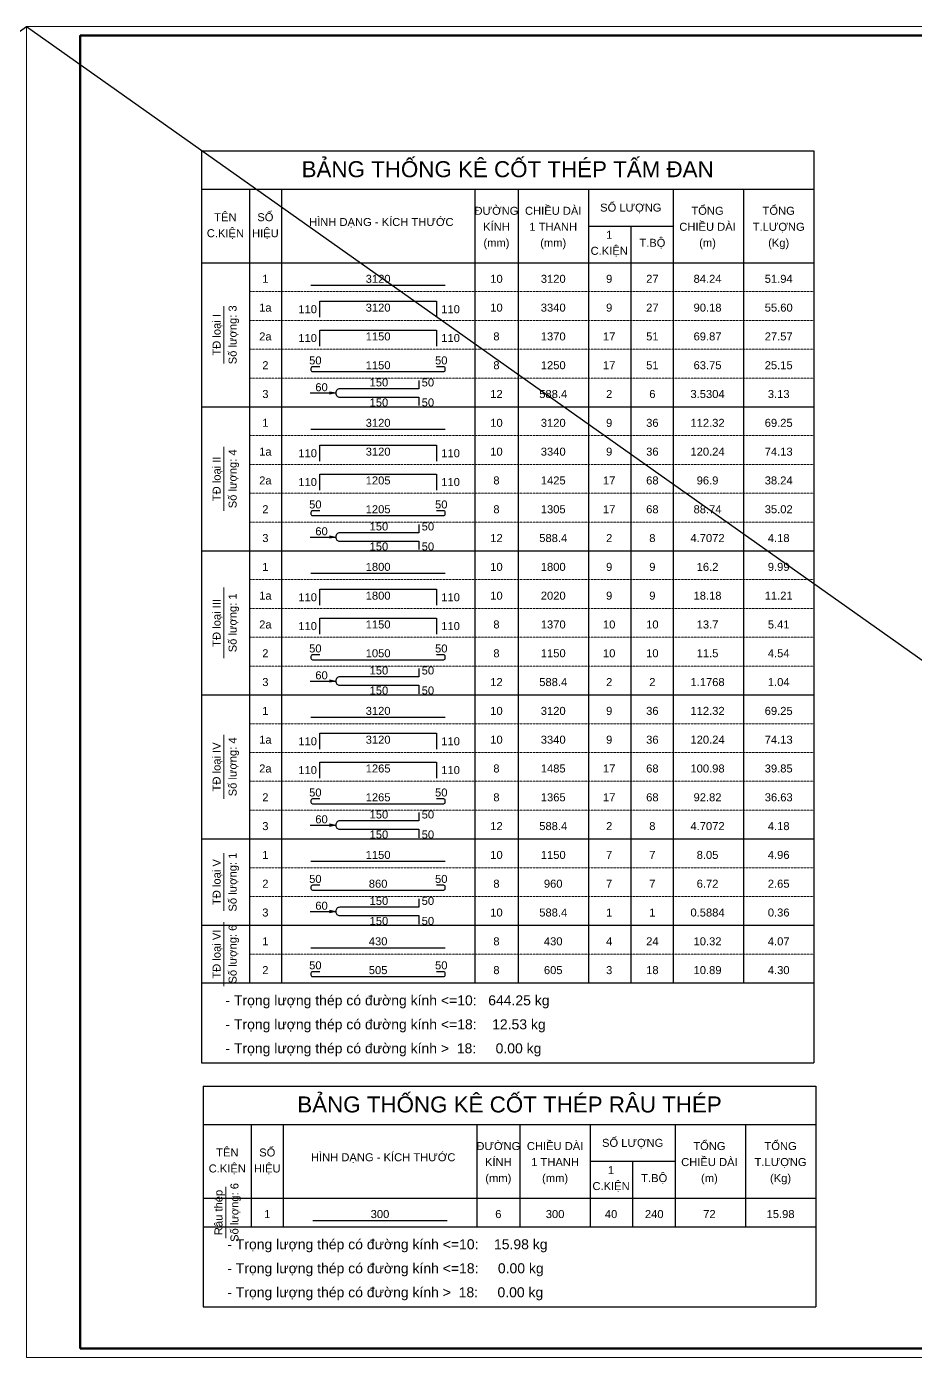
# Model space of a CAD drawing. Header units: millimetres. Extents: x -182770 to 489476, y -561170 to -280028.
# Drawn here: x 380276 to 394171, y -533379 to -512589 of the extents above; entities that cross this region are included whole.
import ezdxf
from ezdxf.enums import TextEntityAlignment as Align

# ---------------------------------------------------------------- set-up
doc = ezdxf.new("R2010")
doc.units = ezdxf.units.MM
doc.header["$MEASUREMENT"] = 0
doc.linetypes.add('HIDDEN', pattern=[0.375, 0.25, -0.125])
doc.layers.get('Defpoints').update_dxf_attribs({"color": 1})
doc.layers.add('KCS_Plotter', color=11, linetype='Continuous', plot=False)
for name, color, linetype, lineweight in [('Khungten_LCDI', 7, 'Continuous', 5), ('LC MANH DUT', 35, 'HIDDEN', 5), ('LC Net dam 1', 30, 'Continuous', 30), ('LC Net thay', 63, 'Continuous', 25), ('LC Text1', 3, 'Continuous', 20)]:
    doc.layers.add(name, color=color, linetype=linetype, lineweight=lineweight)
doc.styles.add('Hoa', font='micross.ttf')
doc.styles.add('Khungten', font='VHAVAN.TTF', dxfattribs={"width": 0.9, "height": 5000})
doc.styles.add('LC 1', font='VHAVANB.TTF')
doc.styles.add('Thuong', font='micross.ttf')
doc.styles.add('Title', font='VHBLACK.TTF', dxfattribs={"width": 0.8})

# ---------------------------------------------------------------- blocks, each defined once
blk = doc.blocks.new('lcdi fix')
at = {"layer": 'Defpoints', "lineweight": 0}
blk.add_lwpolyline([(-1200, -14850), (-1200, 14850), (40800, 14850), (40800, -14850)], close=True, dxfattribs=at)
at = {"layer": 'Khungten_LCDI', "color": 5, "lineweight": 60}
blk.add_lwpolyline([(0, -14650), (0, 14650), (40600, 14650), (40600, -14650)], close=True, dxfattribs=at)
at = {"color": 7, "style": 'Khungten', "width": 0.8}
for tag, p in [('REVISION', (39499, -10746)), ('NGAYHT', (39546, -11609))]:
    blk.add_attdef(tag, text='', height=200, dxfattribs=at).set_placement(p, align=Align.CENTER)
at = {"layer": 'LC Text1', "color": 3, "style": 'LC 1', "width": 1.834006}
for tag, p, p2 in [('TENBANVE1', (36913, -8886), (40339, -8886)), ('TENBANVE2', (36913, -9562), (40339, -9562))]:
    blk.add_attdef(tag, text='', height=250, dxfattribs=at).set_placement(p, p2, align=Align.FIT)
at = {"layer": 'LC Text1', "style": 'Title', "width": 0.7}
blk.add_attdef('SOBANVE', text='', height=250, dxfattribs=at).set_placement((39562, -13896), align=Align.CENTER)

msp = doc.modelspace()

# ---------------------------------------------------------------- linework, layer by layer
at = {"layer": 'KCS_Plotter', "ltscale": 250}
for p, q in [((350876.1, -533378.8), (380276.1, -512588.8)), ((380276.1, -512588.8), (409676.1, -533378.8))]:
    msp.add_line(p, q, dxfattribs=at)
at = {"layer": 'LC MANH DUT'}
for p, q in [((383759.2, -516728.7), (392584.2, -516728.7)), ((383759.2, -517178.7), (392584.2, -517178.7)), ((383759.2, -517628.7), (392584.2, -517628.7)), ((383759.2, -518078.7), (392584.2, -518078.7)), ((383759.2, -518528.7), (392584.2, -518528.7)), ((383759.2, -518978.7), (392584.2, -518978.7)), ((383759.2, -519428.7), (392584.2, -519428.7)), ((383759.2, -519878.7), (392584.2, -519878.7)), ((383759.2, -520328.7), (392584.2, -520328.7)), ((383759.2, -520778.7), (392584.2, -520778.7)), ((383759.2, -521228.7), (392584.2, -521228.7)), ((383759.2, -521678.7), (392584.2, -521678.7)), ((383759.2, -522128.7), (392584.2, -522128.7)), ((383759.2, -522578.7), (392584.2, -522578.7)), ((383759.2, -523028.7), (392584.2, -523028.7)), ((383759.2, -523478.7), (392584.2, -523478.7)), ((383759.2, -523928.7), (392584.2, -523928.7)), ((383759.2, -524378.7), (392584.2, -524378.7)), ((383759.2, -524828.7), (392584.2, -524828.7)), ((383759.2, -525278.7), (392584.2, -525278.7)), ((383759.2, -525728.7), (392584.2, -525728.7)), ((383759.2, -526178.7), (392584.2, -526178.7)), ((383759.2, -526628.7), (392584.2, -526628.7)), ((383759.2, -527078.7), (392584.2, -527078.7)), ((383759.2, -527528.7), (392584.2, -527528.7)), ((383788.6, -531339.8), (392613.6, -531339.8))]:
    msp.add_line(p, q, dxfattribs=at)
at = {"layer": 'LC Net dam 1'}
for points in [[(384721.7, -516628.7), (386821.7, -516628.7)], [(384859.2, -517128.7), (384859.2, -516878.7), (386684.2, -516878.7), (386684.2, -517128.7)], [(384859.2, -517578.7), (384859.2, -517328.7), (386684.2, -517328.7), (386684.2, -517578.7)], [(385009.2, -518292.5), (385109.2, -518312.5), (385009.2, -518332.5)], [(384709.2, -518312.5), (385109.2, -518312.5)], [(384721.7, -518878.7), (386821.7, -518878.7)], [(384859.2, -519378.7), (384859.2, -519128.7), (386684.2, -519128.7), (386684.2, -519378.7)], [(384859.2, -519828.7), (384859.2, -519578.7), (386684.2, -519578.7), (386684.2, -519828.7)], [(384709.2, -520562.5), (385109.2, -520562.5)], [(385009.2, -520542.5), (385109.2, -520562.5), (385009.2, -520582.5)], [(384721.7, -521128.7), (386821.7, -521128.7)], [(384859.2, -521628.7), (384859.2, -521378.7), (386684.2, -521378.7), (386684.2, -521628.7)], [(384859.2, -522078.7), (384859.2, -521828.7), (386684.2, -521828.7), (386684.2, -522078.7)], [(384709.2, -522812.5), (385109.2, -522812.5)], [(385009.2, -522792.5), (385109.2, -522812.5), (385009.2, -522832.5)], [(384721.7, -523378.7), (386821.7, -523378.7)], [(384859.2, -523878.7), (384859.2, -523628.7), (386684.2, -523628.7), (386684.2, -523878.7)], [(384859.2, -524328.7), (384859.2, -524078.7), (386684.2, -524078.7), (386684.2, -524328.7)], [(384709.2, -525062.5), (385109.2, -525062.5)], [(385009.2, -525042.5), (385109.2, -525062.5), (385009.2, -525082.5)], [(384721.7, -525628.7), (386821.7, -525628.7)], [(385009.2, -526392.5), (385109.2, -526412.5), (385009.2, -526432.5)], [(384709.2, -526412.5), (385109.2, -526412.5)], [(384721.7, -526978.7), (386821.7, -526978.7)], [(384751.1, -531239.8), (386851.1, -531239.8)]]:
    msp.add_lwpolyline(points, dxfattribs=at)
for points in [[(384859.2, -517903.7), (384746.7, -517903.7, 0.4142136), (384721.7, -517928.7), (384721.7, -517953.7, 0.4142136), (384746.7, -517978.7), (386796.7, -517978.7, 0.4142136), (386821.7, -517953.7), (386821.7, -517928.7, 0.4142136), (386796.7, -517903.7), (386684.2, -517903.7)], [(386409.2, -518115), (386409.2, -518247.5), (385171.7, -518247.5, 0.4142136), (385109.2, -518310), (385109.2, -518315, 0.4142136), (385171.7, -518377.5), (386409.2, -518377.5), (386409.2, -518510)], [(384859.2, -520153.7), (384746.7, -520153.7, 0.4142136), (384721.7, -520178.7), (384721.7, -520203.7, 0.4142136), (384746.7, -520228.7), (386796.7, -520228.7, 0.4142136), (386821.7, -520203.7), (386821.7, -520178.7, 0.4142136), (386796.7, -520153.7), (386684.2, -520153.7)], [(386409.2, -520365), (386409.2, -520497.5), (385171.7, -520497.5, 0.4142136), (385109.2, -520560), (385109.2, -520565, 0.4142136), (385171.7, -520627.5), (386409.2, -520627.5), (386409.2, -520760)], [(384859.2, -522403.7), (384746.7, -522403.7, 0.4142136), (384721.7, -522428.7), (384721.7, -522453.7, 0.4142136), (384746.7, -522478.7), (386796.7, -522478.7, 0.4142136), (386821.7, -522453.7), (386821.7, -522428.7, 0.4142136), (386796.7, -522403.7), (386684.2, -522403.7)], [(386409.2, -522615), (386409.2, -522747.5), (385171.7, -522747.5, 0.4142136), (385109.2, -522810), (385109.2, -522815, 0.4142136), (385171.7, -522877.5), (386409.2, -522877.5), (386409.2, -523010)], [(384859.2, -524653.7), (384746.7, -524653.7, 0.4142136), (384721.7, -524678.7), (384721.7, -524703.7, 0.4142136), (384746.7, -524728.7), (386796.7, -524728.7, 0.4142136), (386821.7, -524703.7), (386821.7, -524678.7, 0.4142136), (386796.7, -524653.7), (386684.2, -524653.7)], [(386409.2, -524865), (386409.2, -524997.5), (385171.7, -524997.5, 0.4142136), (385109.2, -525060), (385109.2, -525065, 0.4142136), (385171.7, -525127.5), (386409.2, -525127.5), (386409.2, -525260)], [(384859.2, -526003.7), (384746.7, -526003.7, 0.4142136), (384721.7, -526028.7), (384721.7, -526053.7, 0.4142136), (384746.7, -526078.7), (386796.7, -526078.7, 0.4142136), (386821.7, -526053.7), (386821.7, -526028.7, 0.4142136), (386796.7, -526003.7), (386684.2, -526003.7)], [(386409.2, -526215), (386409.2, -526347.5), (385171.7, -526347.5, 0.4142136), (385109.2, -526410), (385109.2, -526415, 0.4142136), (385171.7, -526477.5), (386409.2, -526477.5), (386409.2, -526610)], [(384859.2, -527353.7), (384746.7, -527353.7, 0.4142136), (384721.7, -527378.7), (384721.7, -527403.7, 0.4142136), (384746.7, -527428.7), (386796.7, -527428.7, 0.4142136), (386821.7, -527403.7), (386821.7, -527378.7, 0.4142136), (386796.7, -527353.7), (386684.2, -527353.7)]]:
    msp.add_lwpolyline(points, format="xyb", dxfattribs=at)
at = {"layer": 'LC Net thay'}
for p, q in [((383009.2, -514528.7), (392584.2, -514528.7)), ((383009.2, -514528.7), (383009.2, -528778.7)), ((392584.2, -514528.7), (392584.2, -528778.7)), ((383009.2, -515128.7), (392584.2, -515128.7)), ((383759.2, -515128.7), (383759.2, -527528.7)), ((384259.2, -515128.7), (384259.2, -527528.7)), ((387284.2, -515128.7), (387284.2, -527528.7)), ((387959.2, -515128.7), (387959.2, -527528.7)), ((389059.2, -515128.7), (389059.2, -527528.7)), ((390384.2, -515128.7), (390384.2, -527528.7)), ((391484.2, -515128.7), (391484.2, -527528.7)), ((389059.2, -515703.7), (390384.2, -515703.7)), ((389721.7, -515703.7), (389721.7, -527528.7)), ((383009.2, -516278.7), (392584.2, -516278.7)), ((383009.2, -518528.7), (392584.2, -518528.7)), ((383009.2, -520778.7), (392584.2, -520778.7)), ((383009.2, -523028.7), (392584.2, -523028.7)), ((383009.2, -525278.7), (392584.2, -525278.7)), ((383009.2, -526628.7), (392584.2, -526628.7)), ((383009.2, -527528.7), (392584.2, -527528.7)), ((383009.2, -527528.7), (392584.2, -527528.7)), ((383009.2, -528778.7), (392584.2, -528778.7)), ((383038.6, -529139.8), (392613.6, -529139.8)), ((383038.6, -529139.8), (383038.6, -532589.8)), ((392613.6, -529139.8), (392613.6, -532589.8)), ((383038.6, -529739.8), (392613.6, -529739.8)), ((383788.6, -529739.8), (383788.6, -531339.8)), ((384288.6, -529739.8), (384288.6, -531339.8)), ((387313.6, -529739.8), (387313.6, -531339.8)), ((387988.6, -529739.8), (387988.6, -531339.8)), ((389088.6, -529739.8), (389088.6, -531339.8)), ((390413.6, -529739.8), (390413.6, -531339.8)), ((391513.6, -529739.8), (391513.6, -531339.8)), ((389088.6, -530314.8), (390413.6, -530314.8)), ((389751.1, -530314.8), (389751.1, -531339.8)), ((383038.6, -530889.8), (392613.6, -530889.8)), ((383038.6, -531339.8), (392613.6, -531339.8)), ((383038.6, -531339.8), (392613.6, -531339.8)), ((383038.6, -532589.8), (392613.6, -532589.8))]:
    msp.add_line(p, q, dxfattribs=at)
at = {"layer": 'LC Text1'}
for p, q in [((383359.2, -517853.7), (383359.2, -516953.7)), ((383359.2, -520153.7), (383359.2, -519153.7)), ((383359.2, -522453.7), (383359.2, -521353.7)), ((383359.2, -524653.7), (383359.2, -523653.7)), ((383359.2, -526403.7), (383359.2, -525503.7)), ((383359.2, -527578.7), (383359.2, -526578.7)), ((383388.6, -531514.8), (383388.6, -530714.8))]:
    msp.add_line(p, q, dxfattribs=at)

# ---------------------------------------------------------------- block references
at = {"layer": 'LC Net thay', "xscale": 0.7, "yscale": 0.7, "zscale": 0.7}
msp.add_blockref('lcdi fix', (381116.1, -522983.8), dxfattribs=at)

# ---------------------------------------------------------------- texts
at = {"layer": 'LC Text1', "color": 4, "style": 'Hoa'}
for s, p in [('BẢNG THỐNG KÊ CỐT THÉP TẤM ĐAN', (387796.7, -514941.2)), ('BẢNG THỐNG KÊ CỐT THÉP RÂU THÉP', (387826.1, -529552.3))]:
    msp.add_text(s, height=250, dxfattribs=at).set_placement(p, align=Align.CENTER)
at = {"layer": 'LC Text1'}
for s, style, p in [('ĐƯỜNG', 'Hoa', (387621.7, -515528.7)), ('CHIỀU DÀI', 'Hoa', (388509.2, -515528.7)), ('SỐ LƯỢNG', 'Hoa', (389721.7, -515478.7)), ('TỔNG', 'Hoa', (390921.7, -515528.7)), ('TỔNG', 'Hoa', (392034.2, -515528.7)), ('TÊN', 'Hoa', (383384.2, -515628.7)), ('SỐ', 'Hoa', (384009.2, -515628.7)), ('HÌNH DẠNG - KÍCH THƯỚC', 'Hoa', (385821.7, -515703.7)), ('C.KIỆN', 'Hoa', (383384.2, -515878.7)), ('HIỆU', 'Hoa', (384009.2, -515878.7)), ('KÍNH', 'Hoa', (387621.7, -515778.7)), ('1 THANH', 'Hoa', (388509.2, -515778.7)), ('1', 'Hoa', (389384.2, -515903.7)), ('CHIỀU DÀI', 'Hoa', (390921.7, -515778.7)), ('T.LƯỢNG', 'Hoa', (392034.2, -515778.7)), ('(mm)', 'Thuong', (387621.7, -516028.7)), ('(mm)', 'Thuong', (388509.2, -516028.7)), ('C.KIỆN', 'Hoa', (389384.2, -516153.7)), ('T.BỘ', 'Hoa', (390059.2, -516028.7)), ('(m)', 'Thuong', (390921.7, -516028.7)), ('(Kg)', 'Thuong', (392034.2, -516028.7)), ('150', 'Hoa', (385784.2, -518522.5)), ('150', 'Hoa', (385784.2, -520772.5)), ('150', 'Hoa', (385784.2, -523022.5)), ('150', 'Hoa', (385784.2, -525272.5)), ('150', 'Hoa', (385784.2, -526622.5)), ('SỐ LƯỢNG', 'Hoa', (389751.1, -530089.8)), ('TÊN', 'Hoa', (383413.6, -530239.8)), ('SỐ', 'Hoa', (384038.6, -530239.8)), ('ĐƯỜNG', 'Hoa', (387651.1, -530139.8)), ('CHIỀU DÀI', 'Hoa', (388538.6, -530139.8)), ('TỔNG', 'Hoa', (390951.1, -530139.8)), ('TỔNG', 'Hoa', (392063.6, -530139.8)), ('C.KIỆN', 'Hoa', (383413.6, -530489.8)), ('HIỆU', 'Hoa', (384038.6, -530489.8)), ('HÌNH DẠNG - KÍCH THƯỚC', 'Hoa', (385851.1, -530314.8)), ('KÍNH', 'Hoa', (387651.1, -530389.8)), ('1 THANH', 'Hoa', (388538.6, -530389.8)), ('CHIỀU DÀI', 'Hoa', (390951.1, -530389.8)), ('T.LƯỢNG', 'Hoa', (392063.6, -530389.8)), ('(mm)', 'Thuong', (387651.1, -530639.8)), ('(mm)', 'Thuong', (388538.6, -530639.8)), ('1', 'Hoa', (389413.6, -530514.8)), ('T.BỘ', 'Hoa', (390088.6, -530639.8)), ('(m)', 'Thuong', (390951.1, -530639.8)), ('(Kg)', 'Thuong', (392063.6, -530639.8)), ('C.KIỆN', 'Hoa', (389413.6, -530764.8))]:
    msp.add_text(s, height=125, dxfattribs=dict(at, style=style)).set_placement(p, align=Align.CENTER)
at = {"layer": 'LC Text1', "style": 'Hoa'}
for s, p in [('1', (384009.2, -516628.7)), ('3120', (385771.7, -516628.7)), ('10', (387621.7, -516628.7)), ('3120', (388509.2, -516628.7)), ('9', (389384.2, -516628.7)), ('27', (390059.2, -516628.7)), ('84.24', (390921.7, -516628.7)), ('51.94', (392034.2, -516628.7)), ('1a', (384009.2, -517078.7)), ('3120', (385771.7, -517078.7)), ('10', (387621.7, -517078.7)), ('2a', (384009.2, -517528.7)), ('1150', (385771.7, -517528.7)), ('8', (387621.7, -517528.7)), ('2', (384009.2, -517978.7)), ('50', (384790.5, -517903.7)), ('1150', (385771.7, -517978.7)), ('50', (386759.2, -517903.7)), ('8', (387621.7, -517978.7)), ('150', (385784.2, -518247.5)), ('3', (384009.2, -518428.7)), ('12', (387621.7, -518428.7)), ('1', (384009.2, -518878.7)), ('3120', (385771.7, -518878.7)), ('10', (387621.7, -518878.7)), ('3120', (388509.2, -518878.7)), ('9', (389384.2, -518878.7)), ('36', (390059.2, -518878.7)), ('112.32', (390921.7, -518878.7)), ('69.25', (392034.2, -518878.7)), ('1a', (384009.2, -519328.7)), ('3120', (385771.7, -519328.7)), ('10', (387621.7, -519328.7)), ('2a', (384009.2, -519778.7)), ('1205', (385771.7, -519778.7)), ('8', (387621.7, -519778.7)), ('2', (384009.2, -520228.7)), ('50', (384790.5, -520153.7)), ('1205', (385771.7, -520228.7)), ('50', (386759.2, -520153.7)), ('8', (387621.7, -520228.7)), ('150', (385784.2, -520497.5)), ('3', (384009.2, -520678.7)), ('12', (387621.7, -520678.7)), ('1', (384009.2, -521128.7)), ('1800', (385771.7, -521128.7)), ('10', (387621.7, -521128.7)), ('1800', (388509.2, -521128.7)), ('9', (389384.2, -521128.7)), ('9', (390059.2, -521128.7)), ('16.2', (390921.7, -521128.7)), ('9.99', (392034.2, -521128.7)), ('1a', (384009.2, -521578.7)), ('1800', (385771.7, -521578.7)), ('10', (387621.7, -521578.7)), ('2a', (384009.2, -522028.7)), ('1150', (385771.7, -522028.7)), ('8', (387621.7, -522028.7)), ('50', (384790.5, -522403.7)), ('50', (386759.2, -522403.7)), ('2', (384009.2, -522478.7)), ('1050', (385771.7, -522478.7)), ('8', (387621.7, -522478.7)), ('150', (385784.2, -522747.5)), ('3', (384009.2, -522928.7)), ('12', (387621.7, -522928.7)), ('1', (384009.2, -523378.7)), ('3120', (385771.7, -523378.7)), ('10', (387621.7, -523378.7)), ('3120', (388509.2, -523378.7)), ('9', (389384.2, -523378.7)), ('36', (390059.2, -523378.7)), ('112.32', (390921.7, -523378.7)), ('69.25', (392034.2, -523378.7)), ('1a', (384009.2, -523828.7)), ('3120', (385771.7, -523828.7)), ('10', (387621.7, -523828.7)), ('2a', (384009.2, -524278.7)), ('1265', (385771.7, -524278.7)), ('8', (387621.7, -524278.7)), ('50', (384790.5, -524653.7)), ('50', (386759.2, -524653.7)), ('2', (384009.2, -524728.7)), ('1265', (385771.7, -524728.7)), ('8', (387621.7, -524728.7)), ('150', (385784.2, -524997.5)), ('3', (384009.2, -525178.7)), ('12', (387621.7, -525178.7)), ('1', (384009.2, -525628.7)), ('1150', (385771.7, -525628.7)), ('10', (387621.7, -525628.7)), ('1150', (388509.2, -525628.7)), ('7', (389384.2, -525628.7)), ('7', (390059.2, -525628.7)), ('8.05', (390921.7, -525628.7)), ('4.96', (392034.2, -525628.7)), ('2', (384009.2, -526078.7)), ('50', (384790.5, -526003.7)), ('860', (385771.7, -526078.7)), ('50', (386759.2, -526003.7)), ('8', (387621.7, -526078.7)), ('150', (385784.2, -526347.5)), ('3', (384009.2, -526528.7)), ('10', (387621.7, -526528.7)), ('1', (384009.2, -526978.7)), ('430', (385771.7, -526978.7)), ('8', (387621.7, -526978.7)), ('430', (388509.2, -526978.7)), ('4', (389384.2, -526978.7)), ('24', (390059.2, -526978.7)), ('10.32', (390921.7, -526978.7)), ('4.07', (392034.2, -526978.7)), ('50', (384790.5, -527353.7)), ('50', (386759.2, -527353.7)), ('2', (384009.2, -527428.7)), ('505', (385771.7, -527428.7)), ('8', (387621.7, -527428.7)), ('1', (384038.6, -531239.8)), ('300', (385801.1, -531239.8)), ('6', (387651.1, -531239.8)), ('300', (388538.6, -531239.8)), ('40', (389413.6, -531239.8)), ('240', (390088.6, -531239.8)), ('72', (390951.1, -531239.8)), ('15.98', (392063.6, -531239.8))]:
    msp.add_text(s, height=125, dxfattribs=at).set_placement(p, align=Align.BOTTOM_CENTER)
for s, p in [('Số lượng: 3', (383559.2, -517403.7)), ('TĐ loại I', (383309.2, -517403.7)), ('TĐ loại II', (383309.2, -519653.7)), ('Số lượng: 4', (383559.2, -519653.7)), ('TĐ loại III', (383309.2, -521903.7)), ('Số lượng: 1', (383559.2, -521903.7)), ('Số lượng: 4', (383559.2, -524153.7)), ('TĐ loại IV', (383309.2, -524153.7)), ('Số lượng: 1', (383559.2, -525953.7)), ('TĐ loại V', (383309.2, -525953.7)), ('TĐ loại VI', (383309.2, -527078.7)), ('Số lượng: 6', (383559.2, -527078.7)), ('Râu thép', (383338.6, -531114.8)), ('Số lượng: 6', (383588.6, -531114.8))]:
    msp.add_text(s, height=125, rotation=90.00021, dxfattribs=at).set_placement(p, align=Align.CENTER)
for s, p in [('110', (384815.5, -517103.7)), ('110', (384815.5, -517553.7)), ('60', (384984.2, -518322.5)), ('110', (384815.5, -519353.7)), ('110', (384815.5, -519803.7)), ('60', (384984.2, -520572.5)), ('110', (384815.5, -521603.7)), ('110', (384815.5, -522053.7)), ('60', (384984.2, -522822.5)), ('110', (384815.5, -523853.7)), ('110', (384815.5, -524303.7)), ('60', (384984.2, -525072.5)), ('60', (384984.2, -526422.5))]:
    msp.add_text(s, height=125, dxfattribs=at).set_placement(p, align=Align.BOTTOM_RIGHT)
for s, p in [('110', (386759.2, -517103.7)), ('110', (386759.2, -517553.7)), ('50', (386453, -518247.5)), ('110', (386759.2, -519353.7)), ('110', (386759.2, -519803.7)), ('50', (386453, -520497.5)), ('110', (386759.2, -521603.7)), ('110', (386759.2, -522053.7)), ('50', (386453, -522747.5)), ('110', (386759.2, -523853.7)), ('110', (386759.2, -524303.7)), ('50', (386453, -524997.5)), ('50', (386453, -526347.5))]:
    msp.add_text(s, height=125, dxfattribs=at).set_placement(p, align=Align.BOTTOM_LEFT)
at = {"layer": 'LC Text1', "color": 7, "style": 'Hoa'}
for s, p in [('3340', (388509.2, -517078.7)), ('9', (389384.2, -517078.7)), ('27', (390059.2, -517078.7)), ('90.18', (390921.7, -517078.7)), ('55.60', (392034.2, -517078.7)), ('1370', (388509.2, -517528.7)), ('17', (389384.2, -517528.7)), ('51', (390059.2, -517528.7)), ('69.87', (390921.7, -517528.7)), ('27.57', (392034.2, -517528.7)), ('1250', (388509.2, -517978.7)), ('17', (389384.2, -517978.7)), ('51', (390059.2, -517978.7)), ('63.75', (390921.7, -517978.7)), ('25.15', (392034.2, -517978.7)), ('588.4', (388509.2, -518428.7)), ('2', (389384.2, -518428.7)), ('6', (390059.2, -518428.7)), ('3.5304', (390921.7, -518428.7)), ('3.13', (392034.2, -518428.7)), ('3340', (388509.2, -519328.7)), ('9', (389384.2, -519328.7)), ('36', (390059.2, -519328.7)), ('120.24', (390921.7, -519328.7)), ('74.13', (392034.2, -519328.7)), ('1425', (388509.2, -519778.7)), ('17', (389384.2, -519778.7)), ('68', (390059.2, -519778.7)), ('96.9', (390921.7, -519778.7)), ('38.24', (392034.2, -519778.7)), ('1305', (388509.2, -520228.7)), ('17', (389384.2, -520228.7)), ('68', (390059.2, -520228.7)), ('88.74', (390921.7, -520228.7)), ('35.02', (392034.2, -520228.7)), ('588.4', (388509.2, -520678.7)), ('2', (389384.2, -520678.7)), ('8', (390059.2, -520678.7)), ('4.7072', (390921.7, -520678.7)), ('4.18', (392034.2, -520678.7)), ('2020', (388509.2, -521578.7)), ('9', (389384.2, -521578.7)), ('9', (390059.2, -521578.7)), ('18.18', (390921.7, -521578.7)), ('11.21', (392034.2, -521578.7)), ('1370', (388509.2, -522028.7)), ('10', (389384.2, -522028.7)), ('10', (390059.2, -522028.7)), ('13.7', (390921.7, -522028.7)), ('5.41', (392034.2, -522028.7)), ('1150', (388509.2, -522478.7)), ('10', (389384.2, -522478.7)), ('10', (390059.2, -522478.7)), ('11.5', (390921.7, -522478.7)), ('4.54', (392034.2, -522478.7)), ('588.4', (388509.2, -522928.7)), ('2', (389384.2, -522928.7)), ('2', (390059.2, -522928.7)), ('1.1768', (390921.7, -522928.7)), ('1.04', (392034.2, -522928.7)), ('3340', (388509.2, -523828.7)), ('9', (389384.2, -523828.7)), ('36', (390059.2, -523828.7)), ('120.24', (390921.7, -523828.7)), ('74.13', (392034.2, -523828.7)), ('1485', (388509.2, -524278.7)), ('68', (390059.2, -524278.7)), ('100.98', (390921.7, -524278.7)), ('39.85', (392034.2, -524278.7)), ('17', (389384.2, -524278.7)), ('1365', (388509.2, -524728.7)), ('17', (389384.2, -524728.7)), ('68', (390059.2, -524728.7)), ('92.82', (390921.7, -524728.7)), ('36.63', (392034.2, -524728.7)), ('588.4', (388509.2, -525178.7)), ('2', (389384.2, -525178.7)), ('8', (390059.2, -525178.7)), ('4.7072', (390921.7, -525178.7)), ('4.18', (392034.2, -525178.7)), ('960', (388509.2, -526078.7)), ('7', (389384.2, -526078.7)), ('7', (390059.2, -526078.7)), ('6.72', (390921.7, -526078.7)), ('2.65', (392034.2, -526078.7)), ('588.4', (388509.2, -526528.7)), ('1', (389384.2, -526528.7)), ('1', (390059.2, -526528.7)), ('0.5884', (390921.7, -526528.7)), ('0.36', (392034.2, -526528.7)), ('605', (388509.2, -527428.7)), ('3', (389384.2, -527428.7)), ('18', (390059.2, -527428.7)), ('10.89', (390921.7, -527428.7)), ('4.30', (392034.2, -527428.7))]:
    msp.add_text(s, height=125, dxfattribs=at).set_placement(p, align=Align.BOTTOM_CENTER)
at = {"layer": 'LC Text1', "style": 'Hoa'}
for s, height, p in [('50', 125, (386453, -518522.5)), ('50', 125, (386453, -520772.5)), ('50', 125, (386453, -523022.5)), ('50', 125, (386453, -525272.5)), ('50', 125, (386453, -526622.5)), ('- Trọng lượng thép có đường kính <=10:   644.25 kg', 156.25, (383384.2, -527878.7)), ('- Trọng lượng thép có đường kính <=18:    12.53 kg', 156.25, (383384.2, -528253.7)), ('- Trọng lượng thép có đường kính >  18:     0.00 kg', 156.25, (383384.2, -528628.7)), ('- Trọng lượng thép có đường kính <=10:    15.98 kg', 156.25, (383413.6, -531689.8)), ('- Trọng lượng thép có đường kính <=18:     0.00 kg', 156.25, (383413.6, -532064.8)), ('- Trọng lượng thép có đường kính >  18:     0.00 kg', 156.25, (383413.6, -532439.8))]:
    msp.add_text(s, height=height, dxfattribs=at).set_placement(p)

doc.saveas('drawing.dxf')
